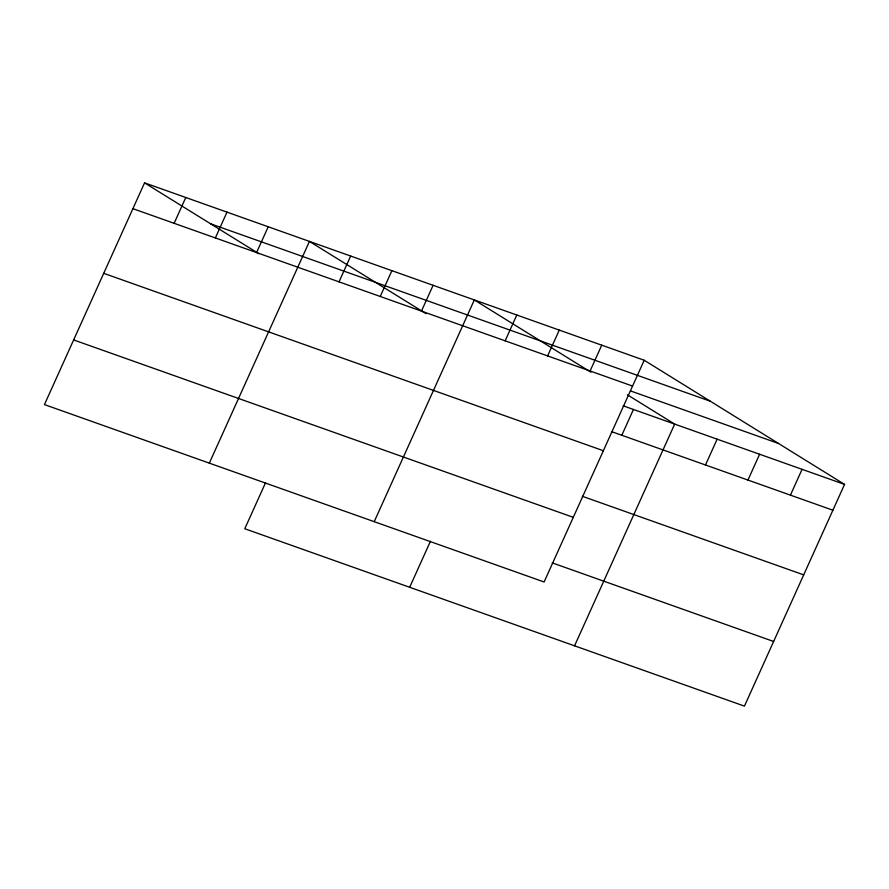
<?xml version="1.0" encoding="UTF-8"?>
<svg xmlns="http://www.w3.org/2000/svg" width="889" height="889" viewBox="0 0 889 889"><rect width="100%" height="100%" fill="white"/><g stroke="black" fill="none" stroke-linecap="round" stroke-linejoin="round"><path stroke-width="1.33" d="M144.563 182.867L44.45 404.595L544.101 581.984L644.214 360.256L144.563 182.867L258.821 253.676M174.133 223.306L185.79 197.502M215.349 237.941L227.006 212.138M256.577 252.576L268.222 226.773M209.337 463.136L309.45 241.408L426.053 313.673M339.02 281.846L350.666 256.043M265.555 482.738L244.786 528.744L744.437 706.133L844.55 484.405L644.214 360.256M380.236 296.482L391.893 270.678M421.453 311.117L433.11 285.313M374.213 521.676L474.326 299.949L590.941 372.213M505.152 340.831L516.798 315.028M409.673 587.285L430.443 541.279M547.613 355.911L559.27 330.108M590.085 370.991L601.742 345.176M621.8 435.266L633.446 409.462M574.561 645.825L674.673 424.097L627.445 394.827M705.488 464.98L717.145 439.177M747.96 480.06L759.606 454.257M790.432 495.14L802.078 469.325M210.671 223.828L710.322 401.228M132.917 208.671L632.557 386.07M630.434 390.893L778.442 443.444M623.145 405.806L844.55 484.405M611.488 431.61L832.893 510.219M103.724 273.323L603.364 450.723M582.295 496.262L803.7 574.872M73.643 339.931L573.294 517.331M552.225 562.87L773.63 641.48"/></g></svg>
